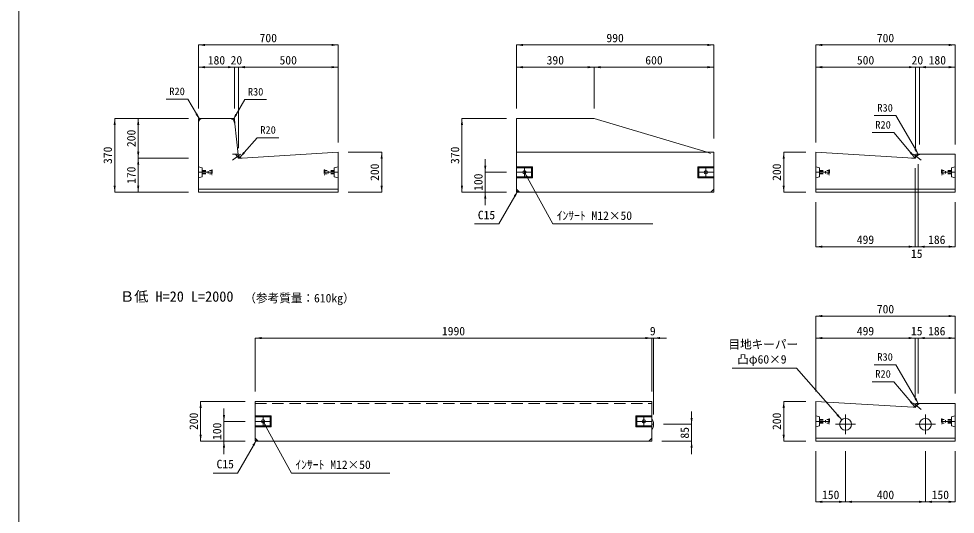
# Model space of a CAD drawing. Units: millimetres at full size, sheet at 1:30. Extents: x -4102 to 27491, y 36580 to 52719.
# Drawn here: x 8799 to 13498, y 42136 to 44623 of the extents above; entities that cross this region are included whole.
import ezdxf
from ezdxf.enums import TextEntityAlignment as Align

# ---------------------------------------------------------------- set-up
doc = ezdxf.new("R2010")
doc.units = ezdxf.units.MM
doc.header["$LTSCALE"] = 30
for name, pattern in [('USER1', [17.145, 11.43, -1.905, 1.905, -1.905]), ('USER2', [1.2, 0.6, -0.6]), ('USER3', [2.8575, 1.905, -0.9525])]:
    doc.linetypes.add(name, pattern=pattern)
for name, color, linetype, lineweight in [('0_2', 7, 'Continuous', 20), ('側溝', 2, 'Continuous', 9), ('寸法線', 7, 'Continuous', 9), ('枠', 5, 'Continuous', 5), ('補助線', 8, 'Continuous', 20), ('部品', 3, 'USER2', 5)]:
    doc.layers.add(name, color=color, linetype=linetype, lineweight=lineweight)
doc.styles.add('ＭＳ ゴシック', font='')
doc.styles.get('ＭＳ ゴシック').set_extended_font_data('MS Gothic')

# ---------------------------------------------------------------- blocks, each defined once
blk = doc.blocks.new('filled_arrow')
at = {"color": 0, "linetype": 'Continuous', "lineweight": -2}
blk.add_solid([(7.5, 1.25), (0, 0), (7.5, -1.25)], dxfattribs=at)

msp = doc.modelspace()

# ---------------------------------------------------------------- linework, layer by layer
at = {"layer": '側溝', "lineweight": 20}
for p, q in [((9854.22, 44122.26), (9721.37, 44122.26)), ((11296.18, 44122.26), (11686.18, 44122.26)), ((11296.18, 43767.26), (11296.18, 44122.26)), ((11686.18, 44122.26), (12252.85, 43952.26)), ((9701.37, 43752.26), (9701.37, 44102.26)), ((9884.07, 44095.25), (9899.46, 43941.39)), ((10401.37, 43952.26), (9920.55, 43923.42)), ((10401.37, 43752.26), (10401.37, 43952.26)), ((11296.18, 43952.26), (12286.18, 43952.26)), ((12286.18, 43767.26), (12286.18, 43952.26)), ((12797.53, 43952.26), (13285.98, 43922.96)), ((12797.53, 43752.26), (12797.53, 43952.26)), ((13326.68, 43942.26), (13497.53, 43942.26)), ((13497.53, 43752.26), (13497.53, 43942.26)), ((10401.37, 43752.26), (9701.37, 43752.26)), ((11296.18, 43767.26), (11311.18, 43752.26)), ((11311.18, 43752.26), (12271.18, 43752.26)), ((12286.18, 43767.26), (12271.18, 43752.26)), ((12797.53, 43752.26), (13497.53, 43752.26)), ((9985.5, 42702.26), (11975.5, 42702.26)), ((9985.5, 42517.26), (9985.5, 42702.26)), ((11975.5, 42517.26), (11975.5, 42702.26)), ((12797.53, 42702.26), (13285.98, 42672.96)), ((12797.53, 42502.26), (12797.53, 42702.26)), ((13326.68, 42692.26), (13497.53, 42692.26)), ((13497.53, 42502.26), (13497.53, 42692.26)), ((9985.5, 42517.26), (10000.5, 42502.26)), ((10000.5, 42502.26), (11960.5, 42502.26)), ((11975.5, 42517.26), (11960.5, 42502.26)), ((12797.53, 42502.26), (13497.53, 42502.26))]:
    msp.add_line(p, q, dxfattribs=at)
at = {"layer": '側溝', "linetype": 'USER2'}
for p, q in [((12252.85, 43952.26), (12286.18, 43942.26)), ((9920.55, 43923.42), (9912.91, 43922.96))]:
    msp.add_line(p, q, dxfattribs=at)
at = {"layer": '側溝'}
for p, q in [((9701.37, 43879.76), (9720.37, 43874.76)), ((9720.37, 43874.76), (9720.37, 43829.76)), ((10401.37, 43879.76), (10382.37, 43874.76)), ((10382.37, 43874.76), (10382.37, 43829.76)), ((11296.18, 43879.76), (11376.18, 43879.76)), ((11296.18, 43874.76), (11371.18, 43874.76)), ((11371.18, 43874.76), (11376.18, 43879.76)), ((11371.18, 43829.76), (11371.18, 43874.76)), ((11376.18, 43824.76), (11376.18, 43879.76)), ((12286.18, 43879.76), (12206.18, 43879.76)), ((12206.18, 43824.76), (12206.18, 43879.76)), ((12211.18, 43874.76), (12206.18, 43879.76)), ((12286.18, 43874.76), (12211.18, 43874.76)), ((12211.18, 43829.76), (12211.18, 43874.76)), ((12797.53, 43879.76), (12816.53, 43874.76)), ((12816.53, 43874.76), (12816.53, 43829.76)), ((13497.53, 43879.76), (13478.53, 43874.76)), ((13478.53, 43874.76), (13478.53, 43829.76)), ((9720.37, 43829.76), (9701.37, 43824.76)), ((10382.37, 43829.76), (10401.37, 43824.76)), ((11296.18, 43829.76), (11371.18, 43829.76)), ((11296.18, 43824.76), (11376.18, 43824.76)), ((11371.18, 43829.76), (11376.18, 43824.76)), ((12211.18, 43829.76), (12206.18, 43824.76)), ((12286.18, 43824.76), (12206.18, 43824.76)), ((12286.18, 43829.76), (12211.18, 43829.76)), ((12816.53, 43829.76), (12797.53, 43824.76)), ((13478.53, 43829.76), (13497.53, 43824.76)), ((10401.37, 43767.26), (9701.37, 43767.26)), ((12797.53, 43767.26), (13497.53, 43767.26)), ((9985.5, 42629.76), (10065.5, 42629.76)), ((9985.5, 42624.76), (10060.5, 42624.76)), ((10060.5, 42624.76), (10065.5, 42629.76)), ((10060.5, 42579.76), (10060.5, 42624.76)), ((10065.5, 42574.76), (10065.5, 42629.76)), ((11975.5, 42629.76), (11895.5, 42629.76)), ((11895.5, 42574.76), (11895.5, 42629.76)), ((11900.5, 42624.76), (11895.5, 42629.76)), ((11975.5, 42624.76), (11900.5, 42624.76)), ((11900.5, 42579.76), (11900.5, 42624.76)), ((12797.53, 42629.76), (12816.53, 42624.76)), ((12816.53, 42624.76), (12816.53, 42579.76)), ((13497.53, 42629.76), (13478.53, 42624.76)), ((13478.53, 42624.76), (13478.53, 42579.76)), ((9985.5, 42579.76), (10060.5, 42579.76)), ((9985.5, 42574.76), (10065.5, 42574.76)), ((10060.5, 42579.76), (10065.5, 42574.76)), ((11900.5, 42579.76), (11895.5, 42574.76)), ((11975.5, 42574.76), (11895.5, 42574.76)), ((11975.5, 42579.76), (11900.5, 42579.76)), ((12816.53, 42579.76), (12797.53, 42574.76)), ((13478.53, 42579.76), (13497.53, 42574.76)), ((12797.53, 42517.26), (13497.53, 42517.26))]:
    msp.add_line(p, q, dxfattribs=at)
at = {"layer": '側溝', "linetype": 'USER3'}
msp.add_line((9985.5, 42692.26), (11975.5, 42692.26), dxfattribs=at)
at = {"layer": '側溝'}
for centre in [(12947.53, 42587.26), (13347.53, 42587.26)]:
    msp.add_circle(centre, 30, dxfattribs=at)
at = {"layer": '側溝', "lineweight": 20}
for centre, radius, start, end in [((9721.37, 44102.26), 20, 90, 180), ((9854.22, 44092.26), 30, 5.71059, 90), ((9919.36, 43943.38), 20, 185.71059, 273.43363), ((13287.18, 43942.92), 20, 266.56637, 322.18323), ((13326.68, 43912.26), 30, 90, 142.18323), ((13287.18, 42692.92), 20, 266.56637, 322.18323), ((13326.68, 42662.26), 30, 90, 142.18323)]:
    msp.add_arc(centre, radius, start, end, dxfattribs=at)
at = {"layer": '側溝'}
msp.add_arc((11930, 42587.26), 54.5, 326.60151, 33.39849, dxfattribs=at)
at = {"layer": '寸法線'}
for p, q in [((9701.37, 44490.95), (10401.37, 44490.95)), ((9701.37, 44172.26), (9701.37, 44490.95)), ((10401.37, 44002.26), (10401.37, 44490.95)), ((11296.18, 44490.95), (12286.18, 44490.95)), ((11296.18, 44172.26), (11296.18, 44490.95)), ((12286.18, 44022.26), (12286.18, 44490.95)), ((13497.53, 44490.95), (12797.53, 44490.95)), ((12797.53, 44002.26), (12797.53, 44490.95)), ((13497.53, 43992.26), (13497.53, 44490.95)), ((9701.37, 44379.44), (9881.37, 44379.44)), ((9701.37, 44172.26), (9701.37, 44379.44)), ((9816.37, 44379.44), (9966.37, 44379.44)), ((9881.37, 44172.26), (9881.37, 44379.44)), ((9881.37, 44172.26), (9881.37, 44379.44)), ((9901.37, 44379.44), (10401.37, 44379.44)), ((9901.37, 43972.26), (9901.37, 44379.44)), ((9901.37, 43972.26), (9901.37, 44379.44)), ((10401.37, 44002.26), (10401.37, 44379.44)), ((11296.18, 44379.44), (11686.18, 44379.44)), ((11296.18, 44172.26), (11296.18, 44379.44)), ((11686.18, 44172.26), (11686.18, 44379.44)), ((11686.18, 44379.44), (12286.18, 44379.44)), ((11686.18, 44172.26), (11686.18, 44379.44)), ((12286.18, 44022.26), (12286.18, 44379.44)), ((12797.53, 44379.44), (13297.53, 44379.44)), ((12797.53, 44002.26), (12797.53, 44379.44)), ((13232.53, 44379.44), (13382.53, 44379.44)), ((13297.53, 43972.26), (13297.53, 44379.44)), ((13297.53, 43972.26), (13297.53, 44379.44)), ((13317.53, 44379.44), (13497.53, 44379.44)), ((13317.53, 43990.83), (13317.53, 44379.44)), ((13317.53, 43990.83), (13317.53, 44379.44)), ((13497.53, 43992.26), (13497.53, 44379.44)), ((9280.87, 44122.26), (9280.87, 43752.26)), ((9651.37, 44122.26), (9280.87, 44122.26)), ((9398.87, 43922.26), (9398.87, 44122.26)), ((9651.37, 44122.26), (9398.87, 44122.26)), ((11022.65, 43752.26), (11022.65, 44122.26)), ((11246.18, 44122.26), (11022.65, 44122.26)), ((10451.37, 43952.26), (10620.1, 43952.26)), ((10620.1, 43952.26), (10620.1, 43752.26)), ((12636.97, 43952.26), (12636.97, 43752.26)), ((12747.53, 43952.26), (12636.97, 43952.26)), ((9398.87, 43752.26), (9398.87, 43922.26)), ((9651.37, 43922.26), (9398.87, 43922.26)), ((9651.37, 43922.26), (9398.87, 43922.26)), ((11139.71, 43917.26), (11139.71, 43687.26)), ((13311.99, 43892.26), (13311.99, 43478.6)), ((13311.99, 43892.26), (13311.99, 43478.6)), ((11246.18, 43852.26), (11139.71, 43852.26)), ((13296.51, 43872.33), (13296.51, 43478.6)), ((13296.51, 43872.33), (13296.51, 43478.6)), ((9651.37, 43752.26), (9280.87, 43752.26)), ((9651.37, 43752.26), (9398.87, 43752.26)), ((10451.37, 43752.26), (10620.1, 43752.26)), ((11246.18, 43752.26), (11022.65, 43752.26)), ((11246.18, 43752.26), (11139.71, 43752.26)), ((12747.53, 43752.26), (12636.97, 43752.26)), ((12797.53, 43702.26), (12797.53, 43478.6)), ((13497.53, 43702.26), (13497.53, 43478.6)), ((12797.53, 43478.6), (13296.51, 43478.6)), ((13231.51, 43478.6), (13376.99, 43478.6)), ((13311.99, 43478.6), (13497.53, 43478.6)), ((13497.53, 43130.5), (12797.53, 43130.5)), ((12797.53, 42752.26), (12797.53, 43130.5)), ((13497.53, 42742.26), (13497.53, 43130.5)), ((9985.5, 43020.08), (11975.5, 43020.08)), ((9985.5, 42752.26), (9985.5, 43020.08)), ((11910.5, 43020.08), (12049.5, 43020.08)), ((11975.5, 42752.26), (11975.5, 43020.08)), ((11975.5, 42752.26), (11975.5, 43020.08)), ((11984.5, 42637.26), (11984.5, 43020.08)), ((12797.53, 43020.08), (13296.51, 43020.08)), ((12797.53, 42752.26), (12797.53, 43020.08)), ((13231.51, 43020.08), (13376.99, 43020.08)), ((13296.51, 42722.33), (13296.51, 43020.08)), ((13296.51, 42722.33), (13296.51, 43020.08)), ((13311.99, 43020.08), (13497.53, 43020.08)), ((13311.99, 42742.26), (13311.99, 43020.08)), ((13311.99, 42742.26), (13311.99, 43020.08)), ((13497.53, 42742.26), (13497.53, 43020.08)), ((9711.97, 42502.26), (9711.97, 42702.26)), ((9935.5, 42702.26), (9711.97, 42702.26)), ((9829.03, 42667.26), (9829.03, 42437.26)), ((12636.97, 42702.26), (12636.97, 42502.26)), ((12747.53, 42702.26), (12636.97, 42702.26)), ((12174.97, 42652.26), (12174.97, 42437.26)), ((9935.5, 42602.26), (9829.03, 42602.26)), ((12034.5, 42587.26), (12174.97, 42587.26)), ((9935.5, 42502.26), (9711.97, 42502.26)), ((9935.5, 42502.26), (9829.03, 42502.26)), ((12025.5, 42502.26), (12174.97, 42502.26)), ((12747.53, 42502.26), (12636.97, 42502.26)), ((12797.53, 42452.26), (12797.53, 42198.47)), ((12947.53, 42452.26), (12947.53, 42198.47)), ((12947.53, 42452.26), (12947.53, 42198.47)), ((13347.53, 42452.26), (13347.53, 42198.47)), ((13347.53, 42452.26), (13347.53, 42198.47)), ((13497.53, 42452.26), (13497.53, 42198.47)), ((12797.53, 42198.47), (12947.53, 42198.47)), ((12947.53, 42198.47), (13347.53, 42198.47)), ((13347.53, 42198.47), (13497.53, 42198.47))]:
    msp.add_line(p, q, dxfattribs=at)
for points in [[(9707.23, 44116.41), (9690.98, 44144.55), (9648.09, 44218.83), (9539.53, 44218.83)], [(9874.35, 44114.51), (9890.6, 44142.65), (9933.48, 44216.93), (10042.04, 44216.93)], [(13313.49, 43939.21), (13297.24, 43967.35), (13199.72, 44136.25), (13091.16, 44136.25)], [(9908.82, 43926.38), (9930.3, 43950.77), (9995.97, 44025.36), (10104.53, 44025.36)], [(13295.44, 43924.7), (13274.56, 43949.61), (13189.57, 44051.02), (13081.01, 44051.02)], [(11336.18, 43852.26), (11351.82, 43823.78), (11478.67, 43592.74), (11980.04, 43592.74)], [(11303.68, 43759.76), (11287.43, 43731.62), (11207.25, 43592.74), (11085.59, 43592.74)], [(12927.77, 42609.84), (12906.36, 42634.29), (12700.58, 42869.35), (12378.78, 42869.35)], [(13313.49, 42689.21), (13297.24, 42717.35), (13199.72, 42886.25), (13091.16, 42886.25)], [(13295.44, 42674.7), (13274.56, 42699.61), (13189.57, 42801.02), (13081.01, 42801.02)], [(10025.5, 42602.26), (10041.14, 42573.78), (10167.98, 42342.74), (10661.67, 42342.74)], [(9993, 42509.76), (9976.75, 42481.62), (9896.57, 42342.74), (9774.91, 42342.74)]]:
    msp.add_lwpolyline(points, dxfattribs=at)
at = {"layer": '枠', "lineweight": 20}
msp.add_line((8799.46, 39649.23), (8799.46, 48049.23), dxfattribs=at)
at = {"layer": '補助線'}
for p, q in [((9701.37, 44102.26), (9701.37, 44122.26)), ((9721.37, 44122.26), (9701.37, 44122.26)), ((9881.37, 44122.26), (9854.22, 44122.26)), ((9881.37, 44122.26), (9884.07, 44095.25)), ((9911.72, 43942.92), (9872.22, 43912.26)), ((9899.37, 43942.26), (9872.22, 43942.26)), ((9880.22, 43942.26), (9894.69, 43942.26)), ((9886.91, 43942.26), (9902.39, 43922.33)), ((9899.37, 43942.26), (9901.37, 43922.26)), ((9899.46, 43941.39), (9901.37, 43922.26)), ((13287.18, 43942.92), (13326.68, 43912.26)), ((13311.99, 43942.26), (13296.51, 43922.33)), ((13299.53, 43942.26), (13297.53, 43922.26)), ((13299.44, 43941.39), (13297.53, 43922.26)), ((13299.53, 43942.26), (13326.68, 43942.26)), ((13318.68, 43942.26), (13304.21, 43942.26)), ((9920.55, 43923.42), (9901.37, 43922.26)), ((9912.91, 43922.96), (9901.37, 43922.26)), ((13278.35, 43923.42), (13297.53, 43922.26)), ((13285.98, 43922.96), (13297.53, 43922.26)), ((9701.37, 43852.26), (9770.37, 43852.26)), ((10401.37, 43852.26), (10332.37, 43852.26)), ((11296.18, 43852.26), (11376.18, 43852.26)), ((11336.18, 43824.76), (11336.18, 43879.76)), ((12286.18, 43852.26), (12206.18, 43852.26)), ((12246.18, 43824.76), (12246.18, 43879.76)), ((12797.53, 43852.26), (12866.53, 43852.26)), ((13497.53, 43852.26), (13428.53, 43852.26)), ((11296.18, 43767.26), (11296.18, 43752.26)), ((11311.18, 43752.26), (11296.18, 43752.26)), ((12271.18, 43752.26), (12286.18, 43752.26)), ((12286.18, 43767.26), (12286.18, 43752.26)), ((13285.98, 42672.96), (13297.53, 42672.26)), ((13287.18, 42692.92), (13326.68, 42662.26)), ((13311.99, 42692.26), (13296.51, 42672.33)), ((13299.53, 42692.26), (13297.53, 42672.26)), ((13299.53, 42692.26), (13326.68, 42692.26)), ((13318.68, 42692.26), (13304.21, 42692.26)), ((10025.5, 42574.76), (10025.5, 42629.76)), ((11935.5, 42574.76), (11935.5, 42629.76)), ((9985.5, 42602.26), (10065.5, 42602.26)), ((11975.5, 42602.26), (11895.5, 42602.26)), ((11975.5, 42587.26), (11984.5, 42587.26)), ((12797.53, 42602.26), (12866.53, 42602.26)), ((13497.53, 42602.26), (13428.53, 42602.26)), ((9985.5, 42517.26), (9985.5, 42502.26)), ((10000.5, 42502.26), (9985.5, 42502.26)), ((11960.5, 42502.26), (11975.5, 42502.26)), ((11975.5, 42517.26), (11975.5, 42502.26))]:
    msp.add_line(p, q, dxfattribs=at)
at = {"layer": '補助線', "linetype": 'USER1', "lineweight": 5}
for p, q in [((12947.53, 42537.26), (12947.53, 42637.26)), ((13347.53, 42537.26), (13347.53, 42637.26)), ((12897.53, 42587.26), (12997.53, 42587.26)), ((13297.53, 42587.26), (13397.53, 42587.26))]:
    msp.add_line(p, q, dxfattribs=at)
at = {"layer": '部品'}
for p, q in [((9720.37, 43860.76), (9767.37, 43860.76)), ((9720.37, 43858.26), (9750.37, 43858.26)), ((9720.37, 43846.26), (9750.37, 43846.26)), ((9720.37, 43843.76), (9767.37, 43843.76)), ((9750.37, 43858.26), (9750.37, 43846.26)), ((9767.37, 43864.76), (9767.37, 43839.76)), ((9767.37, 43864.76), (9770.37, 43864.76)), ((9767.37, 43839.76), (9770.37, 43839.76)), ((9770.37, 43864.76), (9770.37, 43839.76)), ((10332.37, 43864.76), (10332.37, 43839.76)), ((10335.37, 43864.76), (10332.37, 43864.76)), ((10335.37, 43839.76), (10332.37, 43839.76)), ((10335.37, 43864.76), (10335.37, 43839.76)), ((10382.37, 43860.76), (10335.37, 43860.76)), ((10382.37, 43843.76), (10335.37, 43843.76)), ((10352.37, 43858.26), (10352.37, 43846.26)), ((10382.37, 43858.26), (10352.37, 43858.26)), ((10382.37, 43846.26), (10352.37, 43846.26)), ((12816.53, 43860.76), (12863.53, 43860.76)), ((12816.53, 43858.26), (12846.53, 43858.26)), ((12816.53, 43846.26), (12846.53, 43846.26)), ((12816.53, 43843.76), (12863.53, 43843.76)), ((12846.53, 43858.26), (12846.53, 43846.26)), ((12863.53, 43864.76), (12866.53, 43864.76)), ((12863.53, 43864.76), (12863.53, 43839.76)), ((12863.53, 43839.76), (12866.53, 43839.76)), ((12866.53, 43864.76), (12866.53, 43839.76)), ((13431.53, 43864.76), (13428.53, 43864.76)), ((13428.53, 43864.76), (13428.53, 43839.76)), ((13431.53, 43839.76), (13428.53, 43839.76)), ((13431.53, 43864.76), (13431.53, 43839.76)), ((13478.53, 43860.76), (13431.53, 43860.76)), ((13478.53, 43843.76), (13431.53, 43843.76)), ((13478.53, 43858.26), (13448.53, 43858.26)), ((13448.53, 43858.26), (13448.53, 43846.26)), ((13478.53, 43846.26), (13448.53, 43846.26)), ((12863.53, 42614.76), (12863.53, 42589.76)), ((12863.53, 42614.76), (12866.53, 42614.76)), ((12866.53, 42614.76), (12866.53, 42589.76)), ((13428.53, 42614.76), (13428.53, 42589.76)), ((13431.53, 42614.76), (13428.53, 42614.76)), ((13431.53, 42614.76), (13431.53, 42589.76)), ((12816.53, 42610.76), (12863.53, 42610.76)), ((12816.53, 42608.26), (12846.53, 42608.26)), ((12816.53, 42596.26), (12846.53, 42596.26)), ((12816.53, 42593.76), (12863.53, 42593.76)), ((12846.53, 42608.26), (12846.53, 42596.26)), ((12863.53, 42589.76), (12866.53, 42589.76)), ((13431.53, 42589.76), (13428.53, 42589.76)), ((13478.53, 42610.76), (13431.53, 42610.76)), ((13478.53, 42593.76), (13431.53, 42593.76)), ((13448.53, 42608.26), (13448.53, 42596.26)), ((13478.53, 42608.26), (13448.53, 42608.26)), ((13478.53, 42596.26), (13448.53, 42596.26))]:
    msp.add_line(p, q, dxfattribs=at)
at = {"layer": '部品', "linetype": 'Continuous'}
for centre in [(11336.18, 43852.26), (12246.18, 43852.26), (10025.5, 42602.26), (11935.5, 42602.26)]:
    msp.add_circle(centre, 8.5, dxfattribs=at)

# ---------------------------------------------------------------- block references
at = {"layer": '寸法線', "xscale": 4.33, "yscale": 4.33}
for p in [(9701.37, 44490.95), (11296.18, 44490.95), (12797.53, 44490.95), (9701.37, 44379.44), (9901.37, 44379.44), (9901.37, 44379.44), (11296.18, 44379.44), (11686.18, 44379.44), (12797.53, 44379.44), (13317.53, 44379.44), (13317.53, 44379.44), (12797.53, 43478.6), (13311.99, 43478.6), (13311.99, 43478.6), (12797.53, 43130.5), (9985.5, 43020.08), (11984.5, 43020.08), (12797.53, 43020.08), (13311.99, 43020.08), (13311.99, 43020.08), (12797.53, 42198.47), (12947.53, 42198.47), (13347.53, 42198.47)]:
    msp.add_blockref('filled_arrow', p, dxfattribs=at)
for p, rotation in [((10401.37, 44490.95), 180), ((12286.18, 44490.95), 180), ((13497.53, 44490.95), 180), ((9881.37, 44379.44), 180), ((9881.37, 44379.44), 180), ((10401.37, 44379.44), 180), ((11686.18, 44379.44), 180), ((12286.18, 44379.44), 180), ((13297.53, 44379.44), 180), ((13297.53, 44379.44), 180), ((13497.53, 44379.44), 180), ((9280.87, 44122.26), 270), ((9398.87, 44122.26), 270), ((9707.23, 44116.41), 120), ((9874.35, 44114.51), 60), ((11022.65, 44122.26), 270), ((9398.87, 43922.26), 90), ((9908.82, 43926.38), 48.6), ((10620.1, 43952.26), 270), ((12636.97, 43952.26), 270), ((13295.44, 43924.7), 130), ((13313.49, 43939.21), 120), ((9398.87, 43922.26), 270), ((11139.71, 43852.26), 90), ((11336.18, 43852.26), 298.8), ((9280.87, 43752.26), 90), ((9398.87, 43752.26), 90), ((10620.1, 43752.26), 90), ((11022.65, 43752.26), 90), ((11139.71, 43752.26), 270), ((11303.68, 43759.76), 240), ((12636.97, 43752.26), 90), ((13296.51, 43478.6), 180), ((13296.51, 43478.6), 180), ((13497.53, 43478.6), 180), ((13497.53, 43130.5), 180), ((11975.5, 43020.08), 180), ((11975.5, 43020.08), 180), ((13296.51, 43020.08), 180), ((13296.51, 43020.08), 180), ((13497.53, 43020.08), 180), ((13313.49, 42689.21), 120), ((9711.97, 42702.26), 270), ((12636.97, 42702.26), 270), ((13295.44, 42674.7), 130), ((9829.03, 42602.26), 90), ((12174.97, 42587.26), 90), ((12927.77, 42609.84), 131.2), ((10025.5, 42602.26), 298.8), ((9711.97, 42502.26), 90), ((12636.97, 42502.26), 90), ((9829.03, 42502.26), 270), ((9993, 42509.76), 240), ((12174.97, 42502.26), 270), ((12947.53, 42198.47), 180), ((13347.53, 42198.47), 180), ((13497.53, 42198.47), 180)]:
    msp.add_blockref('filled_arrow', p, dxfattribs=dict(at, rotation=rotation))

# ---------------------------------------------------------------- texts
at = {"layer": '0_2', "style": 'ＭＳ ゴシック'}
for s, height, p in [('Ｂ低 H=20 L=2000', 52.22, (9307.82, 43254.83)), ('（参考質量：610kg）', 42.72, (9931.22, 43241.88))]:
    msp.add_text(s, height=height, dxfattribs=at).set_placement(p, align=Align.TOP_LEFT)
at = {"layer": '寸法線', "style": 'ＭＳ ゴシック'}
for s, p in [('700', (10051.37, 44525.95)), ('990', (11791.18, 44525.95)), ('700', (13147.53, 44525.95)), ('180', (9791.37, 44414.44)), ('20', (9891.37, 44414.44)), ('500', (10151.37, 44414.44)), ('390', (11491.18, 44414.44)), ('600', (11986.18, 44414.44)), ('500', (13047.53, 44414.44)), ('20', (13307.53, 44414.44)), ('180', (13407.53, 44414.44)), ('499', (13047.02, 43513.6)), ('186', (13404.76, 43513.6)), ('15', (13304.25, 43443.6)), ('700', (13147.53, 43165.5)), ('1990', (10980.5, 43055.08)), ('9', (11980, 43055.08)), ('499', (13047.02, 43055.08)), ('15', (13304.25, 43055.08)), ('186', (13404.76, 43055.08)), ('150', (12872.53, 42233.47)), ('400', (13147.53, 42233.47)), ('150', (13422.53, 42233.47))]:
    msp.add_text(s, height=42.72, dxfattribs=at).set_placement(p, align=Align.MIDDLE_CENTER)
for s, height, p in [('R20', 37.98, (9593.93, 44277.09)), ('R30', 37.98, (9987.89, 44275.2)), ('R30', 37.98, (13145.56, 44194.52)), ('R20', 37.98, (10050.37, 44083.63)), ('R20', 37.98, (13135.41, 44109.29)), ('C15', 42.72, (11145.99, 43659.07)), ('R30', 37.98, (13145.56, 42944.52)), ('R20', 37.98, (13135.41, 42859.29)), ('C15', 42.72, (9835.31, 42409.07))]:
    msp.add_text(s, height=height, dxfattribs=at).set_placement(p, align=Align.TOP_CENTER)
for s, p in [('200', (9363.87, 44022.26)), ('370', (9245.87, 43937.26)), ('370', (10987.65, 43937.26)), ('200', (10585.1, 43852.26)), ('200', (12601.97, 43852.26)), ('170', (9363.87, 43837.26)), ('100', (11104.71, 43802.26)), ('200', (9676.97, 42602.26)), ('200', (12601.97, 42602.26)), ('100', (9794.03, 42552.26)), ('85', (12139.97, 42544.76))]:
    msp.add_text(s, height=42.72, rotation=90, dxfattribs=at).set_placement(p, align=Align.MIDDLE_CENTER)
for s, p in [('ｲﾝｻｰﾄ M12×50', (11498.06, 43655.83)), ('目地キーパー', (12359.72, 43009.87)), ('凸φ60×9', (12403.43, 42934.87)), ('ｲﾝｻｰﾄ M12×50', (10187.37, 42405.83))]:
    msp.add_text(s, height=42.72, dxfattribs=at).set_placement(p, align=Align.TOP_LEFT)

doc.saveas('drawing.dxf')
